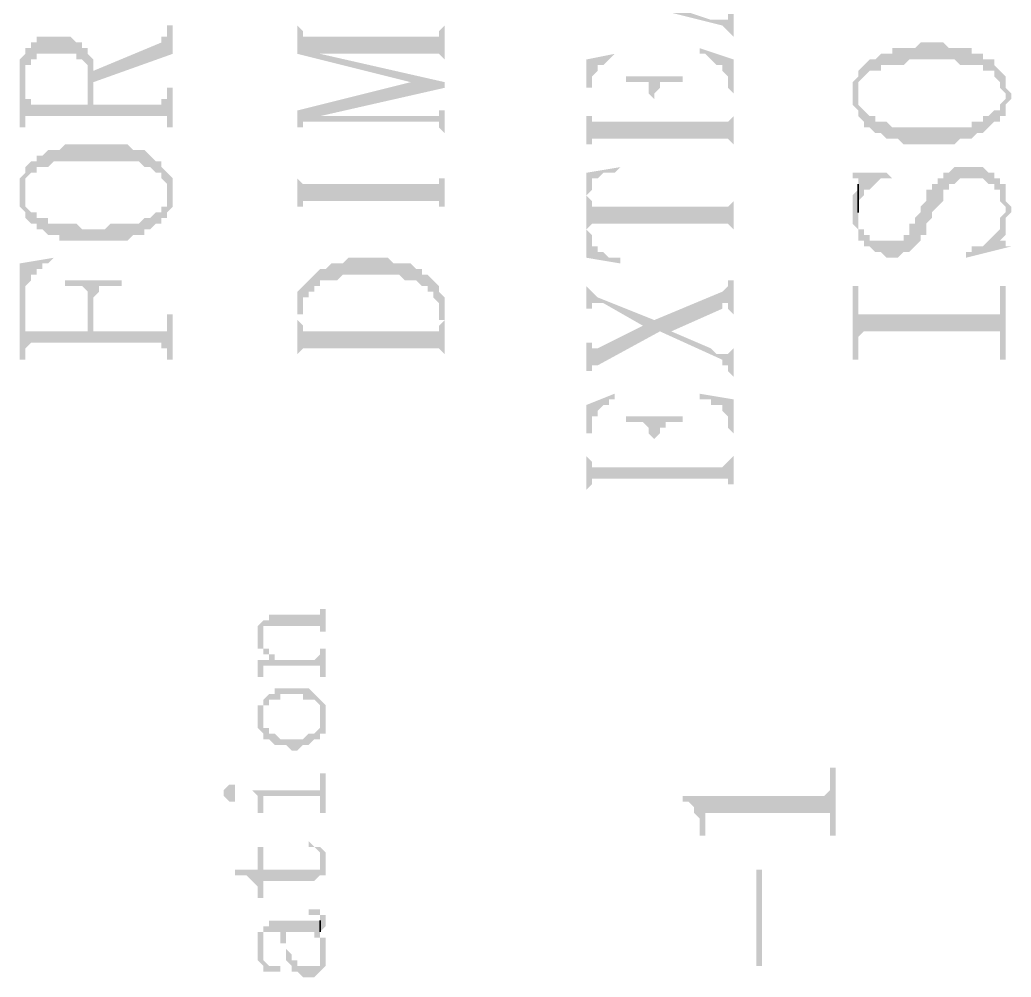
# Model space of a CAD drawing. Header units: millimetres. Extents: x 1336 to 2438, y 1230 to 1601.
# Drawn here: x 2027.78 to 2035.68, y 1504.51 to 1512.14 of the extents above; entities that cross this region are included whole.
import ezdxf

# ---------------------------------------------------------------- set-up
doc = ezdxf.new("R2010")
doc.units = ezdxf.units.MM

msp = doc.modelspace()

# ---------------------------------------------------------------- hatches: boundary and pattern name
at = {"transparency": 33554559}
for points in [[(2032.2901, 1512.3608), (2033.3733, 1512.09), (2033.4184, 1512.0449), (2033.4184, 1512.0449), (2033.4636, 1511.9997), (2033.4636, 1511.9546), (2033.4636, 1512.2254), (2033.4636, 1512.1803), (2033.4184, 1512.1803), (2033.4184, 1512.1351), (2033.283, 1512.1351), (2033.0122, 1512.2254), (2033.0122, 1512.5413), (2032.9671, 1512.2254), (2032.3804, 1512.3608), (2032.3804, 1512.3608)], [(2028.3636, 1511.7289), (2028.3636, 1511.6387), (2028.9955, 1511.8643), (2028.9955, 1512.09), (2028.9503, 1512.09), (2028.9503, 1512.0449), (2028.9503, 1511.9997), (2028.9052, 1511.9997), (2028.9052, 1511.9546)], [(2029.9884, 1512.09), (2029.9884, 1511.8643), (2030.891, 1511.6387), (2030.891, 1511.6387), (2031.1618, 1511.5935), (2031.1618, 1511.6387), (2030.1689, 1511.8643), (2030.1689, 1511.8643), (2030.0786, 1511.9997), (2030.0335, 1511.9997), (2030.0335, 1512.0449), (2029.9884, 1512.09)], [(2030.0786, 1511.9997), (2030.1689, 1511.8643), (2031.1167, 1511.8643), (2031.1618, 1511.8192), (2031.1618, 1511.7741), (2031.1618, 1512.09), (2031.1618, 1512.09), (2031.1167, 1512.0449), (2031.1167, 1511.9997), (2031.0716, 1511.9997)], [(2027.7769, 1511.6838), (2027.7769, 1511.2776), (2027.822, 1511.2776), (2027.822, 1511.6387), (2027.822, 1511.7741), (2027.8672, 1511.7741), (2027.8672, 1511.8192), (2027.9123, 1511.8192), (2027.9123, 1511.8643), (2028.2282, 1511.8643), (2028.2282, 1511.8192), (2028.2734, 1511.8192), (2028.3185, 1511.7741), (2028.3185, 1511.7289), (2028.3185, 1511.4581), (2028.3636, 1511.8192), (2028.3185, 1511.8643), (2028.3185, 1511.9095), (2028.2734, 1511.9095), (2028.2734, 1511.9546), (2028.2282, 1511.9546), (2028.1831, 1511.9997), (2027.9123, 1511.9997), (2027.9123, 1511.9546), (2027.8672, 1511.9546), (2027.8672, 1511.9095), (2027.822, 1511.9095), (2027.822, 1511.8643), (2027.822, 1511.8643), (2027.7769, 1511.8192), (2027.7769, 1511.7289), (2027.7769, 1511.7289)], [(2034.4565, 1511.6838), (2034.4565, 1511.5484), (2034.4565, 1511.5935), (2034.4565, 1511.6387), (2034.5016, 1511.6838), (2034.5016, 1511.6838), (2034.5467, 1511.7289), (2034.637, 1511.7289), (2034.637, 1511.7741), (2034.8175, 1511.7741), (2034.8627, 1511.8192), (2035.2237, 1511.8192), (2035.2688, 1511.7741), (2035.4494, 1511.7741), (2035.4494, 1511.7289), (2035.5396, 1511.7289), (2035.5396, 1511.6838), (2035.5848, 1511.6387), (2035.5848, 1511.5935), (2035.6299, 1511.5484), (2035.6299, 1511.6838), (2035.5848, 1511.7289), (2035.5848, 1511.7289), (2035.5396, 1511.7741), (2035.5396, 1511.8192), (2035.4494, 1511.8192), (2035.4494, 1511.8643), (2035.3591, 1511.8643), (2035.3591, 1511.9095), (2035.1786, 1511.9095), (2035.1334, 1511.9546), (2034.9529, 1511.9546), (2034.9078, 1511.9095), (2034.7273, 1511.9095), (2034.7273, 1511.8643), (2034.637, 1511.8643), (2034.5919, 1511.8192), (2034.5467, 1511.8192), (2034.5016, 1511.7741), (2034.5016, 1511.7741), (2034.4565, 1511.7289)], [(2032.2901, 1511.8192), (2032.2901, 1511.0971), (2032.2901, 1511.5935), (2032.3353, 1511.5935), (2032.3353, 1511.6387), (2032.3353, 1511.6838), (2032.3804, 1511.7289), (2032.3804, 1511.7741), (2032.4255, 1511.7741), (2032.4706, 1511.8192), (2032.4706, 1511.8192), (2032.5158, 1511.8643), (2032.5158, 1511.8643)], [(2033.1928, 1511.8643), (2033.2379, 1511.8643), (2033.283, 1511.8192), (2033.283, 1511.8192), (2033.3282, 1511.7741), (2033.3733, 1511.7741), (2033.3733, 1511.7289), (2033.3733, 1511.7289), (2033.4184, 1511.6838), (2033.4184, 1511.5935), (2033.4636, 1511.5484), (2033.4636, 1511.0971), (2033.4636, 1511.8192), (2033.1928, 1511.9095)], [(2027.822, 1511.3227), (2027.822, 1511.3679), (2028.9503, 1511.3679), (2028.9503, 1511.2776), (2028.9955, 1511.2776), (2028.9955, 1511.5935), (2028.9503, 1511.5935), (2028.9503, 1511.5484), (2028.9503, 1511.5033), (2028.9052, 1511.5033), (2028.9052, 1511.4581), (2028.3636, 1511.4581), (2028.3636, 1511.8192), (2028.3636, 1511.8192), (2028.3185, 1511.4581), (2027.8672, 1511.4581), (2027.8672, 1511.5033), (2027.822, 1511.5033), (2027.822, 1511.6387)], [(2029.9884, 1511.413), (2029.9884, 1511.2325), (2029.9884, 1511.2776), (2030.0335, 1511.2776), (2030.0335, 1511.3227), (2030.0786, 1511.3227), (2030.1689, 1511.3679), (2031.1618, 1511.5935), (2030.891, 1511.6387)], [(2032.606, 1511.6838), (2032.606, 1511.6387), (2032.7866, 1511.6387), (2032.7866, 1511.5484), (2032.8317, 1511.5033), (2032.8317, 1511.3227), (2032.8317, 1511.5484), (2032.8768, 1511.5935), (2032.8768, 1511.6387), (2033.0574, 1511.6387), (2033.0574, 1511.6838)], [(2034.4113, 1511.5484), (2034.4113, 1511.4581), (2034.4113, 1511.4581), (2034.4565, 1511.413), (2034.4565, 1511.3679), (2034.4565, 1511.3679), (2034.5016, 1511.3227), (2034.5016, 1511.2776), (2034.5467, 1511.2776), (2034.5919, 1511.2325), (2034.637, 1511.2325), (2034.6821, 1511.1874), (2034.7724, 1511.1874), (2034.8175, 1511.1422), (2035.2237, 1511.1422), (2035.2688, 1511.1874), (2035.3591, 1511.1874), (2035.4042, 1511.2325), (2035.4494, 1511.2325), (2035.4945, 1511.2776), (2035.4945, 1511.2776), (2035.5396, 1511.3227), (2035.5848, 1511.3227), (2035.5848, 1511.3679), (2035.6299, 1511.3679), (2035.6299, 1511.4581), (2035.6299, 1511.4581), (2035.675, 1511.5033), (2035.675, 1511.5484), (2035.675, 1511.5484), (2035.6299, 1511.5935), (2035.6299, 1511.6838), (2035.6299, 1511.5484), (2035.6299, 1511.5033), (2035.5848, 1511.4581), (2035.5848, 1511.413), (2035.5396, 1511.413), (2035.4945, 1511.3679), (2035.4494, 1511.3679), (2035.4494, 1511.3227), (2035.3591, 1511.3227), (2035.3591, 1511.2776), (2034.7273, 1511.2776), (2034.6821, 1511.3227), (2034.5919, 1511.3227), (2034.5919, 1511.3679), (2034.5467, 1511.3679), (2034.5016, 1511.413), (2034.5016, 1511.413), (2034.4565, 1511.4581), (2034.4565, 1511.6838), (2034.4565, 1511.6838), (2034.4113, 1511.6387), (2034.4113, 1511.5935), (2034.4113, 1511.5935)], [(2032.2901, 1511.1422), (2032.3353, 1511.1422), (2032.3353, 1511.1874), (2033.4184, 1511.1874), (2033.4636, 1511.1422), (2033.4636, 1511.3679), (2033.4636, 1511.3679), (2033.4184, 1511.3227), (2032.8317, 1511.3227), (2032.8317, 1511.5033), (2032.8317, 1511.3227), (2032.3353, 1511.3227), (2032.3353, 1511.3679), (2032.2901, 1511.3679), (2032.2901, 1511.5935)], [(2030.0786, 1511.3227), (2031.1167, 1511.3227), (2031.1167, 1511.2776), (2031.1167, 1511.2776), (2031.1618, 1511.2325), (2031.1618, 1511.4581), (2031.1618, 1511.413), (2031.1167, 1511.413), (2031.1167, 1511.3679), (2030.1689, 1511.3679)], [(2027.822, 1510.9166), (2027.822, 1510.736), (2027.822, 1510.7812), (2027.822, 1510.8714), (2027.822, 1510.8714), (2027.8672, 1510.9166), (2027.9123, 1510.9166), (2027.9123, 1510.9617), (2028.0026, 1510.9617), (2028.0477, 1511.0068), (2028.7247, 1511.0068), (2028.7698, 1510.9617), (2028.8149, 1510.9617), (2028.8601, 1510.9166), (2028.9052, 1510.9166), (2028.9052, 1510.8714), (2028.9503, 1510.8263), (2028.9503, 1510.736), (2028.9503, 1510.9166), (2028.9503, 1510.9166), (2028.9052, 1510.9617), (2028.9052, 1511.0068), (2028.8601, 1511.0068), (2028.8149, 1511.052), (2028.8149, 1511.052), (2028.7698, 1511.0971), (2028.6795, 1511.0971), (2028.6344, 1511.1422), (2028.138, 1511.1422), (2028.0928, 1511.0971), (2028.0026, 1511.0971), (2027.9574, 1511.052), (2027.9123, 1511.052), (2027.9123, 1511.0068), (2027.8672, 1511.0068), (2027.822, 1510.9617), (2027.822, 1510.9617)], [(2029.9884, 1511.052), (2029.9884, 1510.4652), (2029.9884, 1510.6458), (2030.0335, 1510.6458), (2030.0335, 1510.6909), (2031.1167, 1510.6909), (2031.1167, 1510.6458), (2031.1618, 1510.6458), (2031.1618, 1510.4652), (2031.1618, 1511.052), (2031.1618, 1510.8714), (2031.1167, 1510.8714), (2031.1167, 1510.8263), (2030.0335, 1510.8263), (2029.9884, 1510.8714)], [(2027.7769, 1510.736), (2027.7769, 1510.6458), (2027.7769, 1510.6458), (2027.822, 1510.6006), (2027.822, 1510.5555), (2027.822, 1510.5555), (2027.8672, 1510.5104), (2027.9123, 1510.5104), (2027.9123, 1510.4652), (2027.9574, 1510.4652), (2028.0026, 1510.4201), (2028.0928, 1510.4201), (2028.0928, 1510.375), (2028.6344, 1510.375), (2028.6795, 1510.4201), (2028.7698, 1510.4201), (2028.7698, 1510.4652), (2028.8149, 1510.4652), (2028.8601, 1510.5104), (2028.9052, 1510.5104), (2028.9052, 1510.5555), (2028.9503, 1510.5555), (2028.9503, 1510.6006), (2028.9955, 1510.6458), (2028.9955, 1510.736), (2028.9955, 1510.8714), (2028.9955, 1510.8714), (2028.9503, 1510.9166), (2028.9503, 1510.736), (2028.9503, 1510.6458), (2028.9052, 1510.6458), (2028.9052, 1510.6006), (2028.8601, 1510.6006), (2028.8149, 1510.5555), (2028.7698, 1510.5555), (2028.7247, 1510.5104), (2028.499, 1510.5104), (2028.4539, 1510.4652), (2028.2734, 1510.4652), (2028.2282, 1510.5104), (2028.0026, 1510.5104), (2028.0026, 1510.5555), (2027.9123, 1510.5555), (2027.9123, 1510.6006), (2027.8672, 1510.6006), (2027.822, 1510.6458), (2027.822, 1510.736), (2027.822, 1510.9166), (2027.7769, 1510.8714), (2027.7769, 1510.7812)], [(2032.2901, 1510.9166), (2032.2901, 1510.736), (2032.2901, 1510.736), (2032.3353, 1510.7812), (2032.3353, 1510.8263), (2032.3353, 1510.8714), (2032.3804, 1510.8714), (2032.4255, 1510.9166), (2032.5158, 1510.9166), (2032.5609, 1510.9617), (2032.5609, 1510.9617)], [(2032.2901, 1510.9166), (2032.2901, 1510.2396), (2032.5609, 1510.1944), (2032.5609, 1510.2396), (2032.4706, 1510.2396), (2032.4255, 1510.2847), (2032.3804, 1510.2847), (2032.3804, 1510.3298), (2032.3353, 1510.3298), (2032.3353, 1510.4201), (2032.2901, 1510.4652), (2032.2901, 1510.736)], [(2034.4113, 1510.6006), (2034.4113, 1510.5104), (2034.4113, 1510.5104), (2034.4565, 1510.4652), (2034.4565, 1510.375), (2034.5016, 1510.375), (2034.5016, 1510.3298), (2034.5467, 1510.3298), (2034.5919, 1510.2847), (2034.637, 1510.2847), (2034.6821, 1510.2396), (2034.7724, 1510.2396), (2034.8175, 1510.2847), (2034.8627, 1510.2847), (2034.9078, 1510.3298), (2034.9078, 1510.3298), (2034.9529, 1510.375), (2034.9529, 1510.4201), (2034.998, 1510.4201), (2034.998, 1510.5104), (2035.0432, 1510.5555), (2035.0432, 1510.6006), (2035.0883, 1510.6458), (2035.0883, 1510.6458), (2035.1334, 1510.6909), (2035.1334, 1510.7812), (2035.1786, 1510.7812), (2035.1786, 1510.8263), (2035.2237, 1510.8263), (2035.2688, 1510.8714), (2035.4494, 1510.8714), (2035.4945, 1510.8263), (2035.5396, 1510.8263), (2035.5396, 1510.7812), (2035.5848, 1510.7812), (2035.5848, 1510.6909), (2035.6299, 1510.6458), (2035.6299, 1510.4652), (2035.6299, 1510.5104), (2035.6299, 1510.5555), (2035.675, 1510.6006), (2035.675, 1510.6458), (2035.675, 1510.6458), (2035.6299, 1510.6909), (2035.6299, 1510.8263), (2035.5848, 1510.8263), (2035.5848, 1510.8714), (2035.5396, 1510.8714), (2035.5396, 1510.9166), (2035.4945, 1510.9166), (2035.4494, 1510.9617), (2035.2237, 1510.9617), (2035.1786, 1510.9166), (2035.1334, 1510.9166), (2035.1334, 1510.8714), (2035.0883, 1510.8714), (2035.0883, 1510.8263), (2035.0432, 1510.8263), (2035.0432, 1510.7812), (2034.998, 1510.7812), (2034.998, 1510.6909), (2034.9529, 1510.6458), (2034.9529, 1510.6006), (2034.9078, 1510.5555), (2034.9078, 1510.5104), (2034.8627, 1510.5104), (2034.8627, 1510.4201), (2034.8175, 1510.4201), (2034.8175, 1510.375), (2034.5467, 1510.375), (2034.5467, 1510.4201), (2034.5016, 1510.4201), (2034.5016, 1510.4652), (2034.4565, 1510.4652), (2034.4565, 1510.7812), (2034.4113, 1510.736), (2034.4113, 1510.6909), (2034.4113, 1510.6458)], [(2034.4113, 1510.9166), (2034.4113, 1510.8714), (2034.4565, 1510.8714), (2034.4565, 1510.6909), (2034.4565, 1510.6909), (2034.5016, 1510.736), (2034.5016, 1510.7812), (2034.5467, 1510.7812), (2034.5919, 1510.8263), (2034.5919, 1510.8263), (2034.637, 1510.8714), (2034.7273, 1510.8714), (2034.6821, 1510.9166)], [(2032.2901, 1510.736), (2032.2901, 1510.4652), (2032.3353, 1510.5104), (2033.4184, 1510.5104), (2033.4636, 1510.4652), (2033.4636, 1510.4201), (2033.4636, 1510.7812), (2033.4636, 1510.6909), (2033.4636, 1510.6909), (2033.4184, 1510.6458), (2032.3353, 1510.6458), (2032.3353, 1510.6909)], [(2035.5848, 1510.5555), (2035.5848, 1510.375), (2035.6299, 1510.4201), (2035.6299, 1510.6458), (2035.6299, 1510.6006)], [(2035.314, 1510.2847), (2035.314, 1510.2396), (2035.675, 1510.3298), (2035.6299, 1510.3298), (2035.6299, 1510.375), (2035.5848, 1510.375), (2035.5848, 1510.5555), (2035.5848, 1510.5104), (2035.5848, 1510.4652), (2035.5396, 1510.4201), (2035.5396, 1510.4201), (2035.4945, 1510.375), (2035.4945, 1510.375), (2035.4494, 1510.3298), (2035.3591, 1510.3298), (2035.3591, 1510.2847)], [(2027.7769, 1510.1944), (2027.7769, 1509.4272), (2027.822, 1509.4272), (2027.822, 1509.9237), (2027.822, 1509.9688), (2027.822, 1510.0139), (2027.8672, 1510.059), (2027.8672, 1510.1042), (2027.9123, 1510.1042), (2027.9123, 1510.1493), (2027.9574, 1510.1493), (2027.9574, 1510.1944), (2028.0026, 1510.1944), (2028.0477, 1510.2396), (2028.0477, 1510.2396)], [(2029.9884, 1509.7431), (2029.9884, 1509.4272), (2029.9884, 1509.7883), (2030.0335, 1509.7883), (2030.0335, 1509.9237), (2030.0786, 1509.9237), (2030.0786, 1509.9688), (2030.1238, 1509.9688), (2030.1238, 1510.0139), (2030.1689, 1510.0139), (2030.1689, 1510.059), (2030.3043, 1510.059), (2030.3494, 1510.1042), (2030.8008, 1510.1042), (2030.8459, 1510.059), (2030.9362, 1510.059), (2030.9813, 1510.0139), (2031.0264, 1510.0139), (2031.0264, 1509.9688), (2031.0716, 1509.9688), (2031.0716, 1509.9237), (2031.1167, 1509.8785), (2031.1167, 1509.7431), (2031.1618, 1509.7431), (2031.1618, 1509.4272), (2031.1618, 1509.7431), (2031.1618, 1509.9237), (2031.1618, 1509.9237), (2031.1167, 1509.9688), (2031.1167, 1510.0139), (2031.1167, 1510.0139), (2031.0716, 1510.059), (2031.0716, 1510.059), (2031.0264, 1510.1042), (2030.9813, 1510.1042), (2030.9813, 1510.1493), (2030.9362, 1510.1493), (2030.891, 1510.1944), (2030.7556, 1510.1944), (2030.7105, 1510.2396), (2030.3946, 1510.2396), (2030.3494, 1510.1944), (2030.2592, 1510.1944), (2030.214, 1510.1493), (2030.1689, 1510.1493), (2030.1238, 1510.1042), (2030.1238, 1510.1042), (2030.0786, 1510.059), (2030.0786, 1510.059), (2030.0335, 1510.0139), (2030.0335, 1510.0139), (2029.9884, 1509.9688), (2029.9884, 1509.8785), (2029.9884, 1509.7883)], [(2028.138, 1510.059), (2028.138, 1510.0139), (2028.2734, 1510.0139), (2028.3185, 1509.9688), (2028.3185, 1509.6529), (2028.3636, 1509.8785), (2028.3636, 1509.9237), (2028.3636, 1509.9237), (2028.4088, 1509.9688), (2028.4088, 1510.0139), (2028.5893, 1510.0139), (2028.5893, 1510.059)], [(2032.2901, 1509.6077), (2032.2901, 1509.2918), (2032.2901, 1509.3369), (2032.3353, 1509.3369), (2032.3353, 1509.3821), (2032.3804, 1509.3821), (2032.8768, 1509.6529), (2032.9671, 1509.6529), (2033.3733, 1509.8334), (2033.3733, 1509.8785), (2033.4184, 1509.8785), (2033.4184, 1509.8334), (2033.4636, 1509.7883), (2033.4636, 1510.1042), (2033.4636, 1510.059), (2033.4184, 1510.059), (2033.4184, 1510.0139), (2033.4184, 1510.0139), (2033.3733, 1509.9688), (2032.8317, 1509.7431), (2032.7414, 1509.698), (2032.3804, 1509.5175), (2032.3353, 1509.5175), (2032.3353, 1509.5626), (2032.2901, 1509.5626)], [(2032.2901, 1510.059), (2032.2901, 1509.7883), (2032.2901, 1509.8334), (2032.3353, 1509.8334), (2032.3353, 1509.8785), (2032.4255, 1509.8785), (2032.7414, 1509.698), (2032.8317, 1509.7431), (2032.3804, 1509.9237), (2032.3353, 1509.9688), (2032.3353, 1509.9688), (2032.2901, 1510.0139)], [(2034.4113, 1510.0139), (2034.4113, 1509.4272), (2034.4565, 1509.4272), (2034.4565, 1509.6077), (2034.4565, 1509.6077), (2034.5016, 1509.6529), (2035.5848, 1509.6529), (2035.5848, 1509.6077), (2035.5848, 1509.4272), (2035.6299, 1509.4272), (2035.6299, 1510.0139), (2035.5848, 1510.0139), (2035.5848, 1509.8334), (2035.5848, 1509.7883), (2034.4565, 1509.7883), (2034.4565, 1510.0139)], [(2027.822, 1509.4723), (2027.822, 1509.5175), (2027.822, 1509.5175), (2027.8672, 1509.5626), (2028.9052, 1509.5626), (2028.9052, 1509.5175), (2028.9503, 1509.5175), (2028.9503, 1509.4272), (2028.9955, 1509.4272), (2028.9955, 1509.7883), (2028.9503, 1509.7883), (2028.9503, 1509.698), (2028.9503, 1509.6529), (2028.3636, 1509.6529), (2028.3636, 1509.8785), (2028.3185, 1509.6529), (2027.822, 1509.6529), (2027.822, 1509.698), (2027.822, 1509.9237)], [(2029.9884, 1509.4723), (2029.9884, 1509.4723), (2030.0335, 1509.5175), (2031.1167, 1509.5175), (2031.1618, 1509.4723), (2031.1618, 1509.7431), (2031.1167, 1509.698), (2031.1167, 1509.6529), (2030.0335, 1509.6529), (2030.0335, 1509.698), (2030.0335, 1509.698), (2029.9884, 1509.7431)], [(2032.8768, 1509.6529), (2033.3733, 1509.4272), (2033.3733, 1509.3821), (2033.4184, 1509.3821), (2033.4184, 1509.3369), (2033.4636, 1509.2918), (2033.4636, 1509.5175), (2033.4636, 1509.5175), (2033.4184, 1509.4723), (2033.3282, 1509.4723), (2033.283, 1509.5175), (2032.9671, 1509.6529)], [(2032.2901, 1509.0661), (2032.2901, 1508.3892), (2032.2901, 1508.8405), (2032.3353, 1508.8405), (2032.3353, 1508.9759), (2032.3804, 1508.9759), (2032.3804, 1509.021), (2032.3804, 1509.021), (2032.4255, 1509.0661), (2032.4706, 1509.0661), (2032.4706, 1509.1113), (2032.5158, 1509.1113), (2032.5158, 1509.1564)], [(2033.1928, 1509.1564), (2033.1928, 1509.1113), (2033.283, 1509.1113), (2033.283, 1509.0661), (2033.3733, 1509.0661), (2033.3733, 1509.021), (2033.3733, 1509.021), (2033.4184, 1508.9759), (2033.4184, 1508.9307), (2033.4184, 1508.8856), (2033.4636, 1508.8405), (2033.4636, 1508.3892), (2033.4636, 1509.1113)], [(2032.606, 1508.9759), (2032.606, 1508.9307), (2032.7414, 1508.9307), (2032.7866, 1508.8856), (2032.7866, 1508.8405), (2032.8317, 1508.7953), (2032.8317, 1508.5697), (2032.8317, 1508.7953), (2032.8317, 1508.7953), (2032.8768, 1508.8405), (2032.8768, 1508.8856), (2032.922, 1508.8856), (2032.922, 1508.9307), (2033.0574, 1508.9307), (2033.0574, 1508.9759)], [(2032.2901, 1508.3892), (2032.3353, 1508.4343), (2032.3353, 1508.4794), (2033.4184, 1508.4794), (2033.4184, 1508.4343), (2033.4636, 1508.4343), (2033.4636, 1508.66), (2033.4636, 1508.66), (2033.4184, 1508.6148), (2033.4184, 1508.6148), (2033.3733, 1508.5697), (2032.8317, 1508.5697), (2032.8317, 1508.7953), (2032.8317, 1508.5697), (2032.3353, 1508.5697), (2032.3353, 1508.6148), (2032.3353, 1508.6148), (2032.2901, 1508.66), (2032.2901, 1508.8405)], [(2029.7176, 1507.3511), (2029.7176, 1507.2157), (2029.7176, 1507.2609), (2029.7176, 1507.306), (2030.1689, 1507.306), (2030.1689, 1507.2609), (2030.214, 1507.2609), (2030.214, 1507.4414), (2030.1689, 1507.4414), (2030.1689, 1507.3962), (2029.7627, 1507.3962), (2029.7627, 1507.3511)], [(2029.6725, 1507.2157), (2029.6725, 1507.1706), (2029.6725, 1507.1255), (2029.7176, 1507.1255), (2029.7176, 1507.0803), (2029.7627, 1507.0803), (2029.7627, 1507.0352), (2029.7627, 1507.0803), (2029.7627, 1507.1255), (2029.7176, 1507.1255), (2029.7176, 1507.1706), (2029.7176, 1507.2157), (2029.7176, 1507.3511), (2029.6725, 1507.306), (2029.6725, 1507.2609), (2029.6725, 1507.2609)], [(2029.6725, 1507.0352), (2029.6725, 1506.9901), (2029.6725, 1506.8998), (2029.7176, 1506.8998), (2029.7176, 1506.9901), (2030.1689, 1506.9901), (2030.1689, 1506.8998), (2030.214, 1506.8998), (2030.214, 1507.1255), (2030.1689, 1507.1255), (2030.1689, 1507.0803), (2030.1689, 1507.0803), (2030.1238, 1507.0352), (2029.8078, 1507.0352), (2029.8078, 1507.0803), (2029.7627, 1507.0803), (2029.7627, 1507.0352)], [(2029.7176, 1506.6741), (2029.7176, 1506.5839), (2029.7176, 1506.629), (2029.7176, 1506.6741), (2029.7627, 1506.6741), (2029.7627, 1506.7193), (2029.853, 1506.7193), (2029.853, 1506.7644), (2030.0335, 1506.7644), (2030.0335, 1506.7193), (2030.1238, 1506.7193), (2030.1689, 1506.6741), (2030.1689, 1506.629), (2030.1689, 1506.5839), (2030.1689, 1506.5839), (2030.214, 1506.4485), (2030.214, 1506.4936), (2030.214, 1506.5387), (2030.214, 1506.5839), (2030.214, 1506.629), (2030.214, 1506.6741), (2030.214, 1506.6741), (2030.1689, 1506.7193), (2030.1689, 1506.7193), (2030.1238, 1506.7644), (2030.1238, 1506.7644), (2030.0786, 1506.8095), (2029.8078, 1506.8095), (2029.8078, 1506.7644), (2029.7627, 1506.7644), (2029.7176, 1506.7193), (2029.7176, 1506.7193)], [(2029.6725, 1506.5839), (2029.6725, 1506.5387), (2029.6725, 1506.4936), (2029.6725, 1506.4936), (2029.7176, 1506.4485), (2029.7176, 1506.4033), (2029.7627, 1506.4033), (2029.8078, 1506.3582), (2029.8981, 1506.3582), (2029.9432, 1506.3131), (2029.9884, 1506.3131), (2030.0335, 1506.3582), (2030.0786, 1506.3582), (2030.1238, 1506.4033), (2030.1689, 1506.4033), (2030.1689, 1506.4485), (2030.214, 1506.4485), (2030.1689, 1506.5839), (2030.1689, 1506.5387), (2030.1689, 1506.4936), (2030.1689, 1506.4936), (2030.1238, 1506.4485), (2030.0786, 1506.4485), (2030.0335, 1506.4033), (2029.853, 1506.4033), (2029.8078, 1506.4485), (2029.7627, 1506.4485), (2029.7627, 1506.4936), (2029.7176, 1506.4936), (2029.7176, 1506.5387), (2029.7176, 1506.6741), (2029.6725, 1506.6741), (2029.6725, 1506.629)], [(2033.0574, 1505.952), (2033.0574, 1505.9069), (2033.1025, 1505.9069), (2033.1476, 1505.8618), (2033.1476, 1505.8166), (2033.1928, 1505.7715), (2033.1928, 1505.6361), (2033.2379, 1505.6361), (2033.2379, 1505.7715), (2033.2379, 1505.8166), (2034.2308, 1505.8166), (2034.2308, 1505.6361), (2034.2759, 1505.6361), (2034.2759, 1506.1777), (2034.2308, 1506.1777), (2034.2308, 1505.9972), (2034.2308, 1505.9972), (2034.1857, 1505.952), (2034.1405, 1505.952)], [(2029.6273, 1505.9972), (2029.6273, 1505.9972), (2029.6725, 1505.952), (2029.6725, 1505.9069), (2029.6725, 1505.8618), (2029.6725, 1505.8166), (2029.7176, 1505.8166), (2029.7176, 1505.9069), (2029.7176, 1505.952), (2030.1689, 1505.952), (2030.1689, 1505.9069), (2030.1689, 1505.8166), (2030.214, 1505.8166), (2030.214, 1506.1325), (2030.1689, 1506.1325), (2030.1689, 1506.0423), (2030.1689, 1505.9972), (2030.1238, 1505.9972)], [(2029.4017, 1505.9972), (2029.4017, 1505.952), (2029.4017, 1505.952), (2029.4468, 1505.9069), (2029.4919, 1505.9069), (2029.4919, 1505.952), (2029.4919, 1505.9972), (2029.4919, 1506.0423), (2029.4468, 1506.0423), (2029.4017, 1505.9972)], [(2029.4919, 1505.3653), (2029.4919, 1505.3202), (2029.5822, 1505.3202), (2029.6273, 1505.275), (2029.6273, 1505.275), (2029.6725, 1505.2299), (2029.6725, 1505.1848), (2029.6725, 1505.1396), (2029.7176, 1505.1396), (2029.7176, 1505.275), (2030.1238, 1505.275), (2030.1689, 1505.3202), (2030.214, 1505.3202), (2030.1689, 1505.4556), (2030.1689, 1505.3653), (2029.7176, 1505.3653), (2029.7176, 1505.5458), (2029.6725, 1505.5458), (2029.6725, 1505.3653)], [(2030.0786, 1505.5458), (2030.1238, 1505.5458), (2030.1689, 1505.5007), (2030.1689, 1505.4556), (2030.1689, 1505.4556), (2030.214, 1505.3202), (2030.214, 1505.3653), (2030.214, 1505.4104), (2030.214, 1505.4556), (2030.214, 1505.5007), (2030.214, 1505.5007), (2030.1689, 1505.5458), (2030.1238, 1505.5458), (2030.0786, 1505.591), (2030.0786, 1505.591)], [(2033.6892, 1504.5981), (2033.6892, 1505.3653), (2033.6441, 1505.3653), (2033.6441, 1504.5981)], [(2030.0786, 1505.0494), (2030.0786, 1505.0042), (2030.1689, 1505.0042), (2030.1689, 1504.8688), (2030.214, 1504.914), (2030.214, 1504.9591), (2030.214, 1505.0042), (2030.1689, 1505.0042), (2030.1689, 1505.0494), (2030.1238, 1505.0494)], [(2029.6725, 1504.7335), (2029.6725, 1504.6883), (2029.6725, 1504.6432), (2029.6725, 1504.6432), (2029.7176, 1504.5981), (2029.7176, 1504.7786), (2029.7176, 1504.8237), (2029.7176, 1504.8688), (2029.853, 1504.8688), (2029.853, 1504.7786), (2029.8981, 1504.7786), (2029.8981, 1504.6883), (2029.8981, 1504.8688), (2030.1238, 1504.8688), (2030.1238, 1504.8237), (2030.1689, 1504.8237), (2030.1689, 1504.7786), (2030.1689, 1504.7335), (2030.1689, 1504.6883), (2030.214, 1504.8237), (2030.1689, 1504.8237), (2030.1689, 1504.8688), (2030.1689, 1504.9591), (2029.7627, 1504.9591), (2029.7627, 1504.914), (2029.7176, 1504.914), (2029.7176, 1504.8688), (2029.6725, 1504.8688), (2029.6725, 1504.8237), (2029.6725, 1504.7786)], [(2029.8981, 1504.6883), (2029.8981, 1504.6432), (2029.8981, 1504.6432), (2029.9432, 1504.5981), (2029.9432, 1504.5529), (2029.9884, 1504.5529), (2030.0335, 1504.5078), (2030.1238, 1504.5078), (2030.1689, 1504.5529), (2030.1689, 1504.5529), (2030.214, 1504.5981), (2030.214, 1504.6432), (2030.214, 1504.6883), (2030.214, 1504.7335), (2030.214, 1504.7786), (2030.214, 1504.8237), (2030.1689, 1504.6883), (2030.1689, 1504.6432), (2030.1689, 1504.5981), (2029.9884, 1504.5981), (2029.9884, 1504.6432), (2029.9432, 1504.6432), (2029.9432, 1504.6883), (2029.9432, 1504.6883), (2029.8981, 1504.7335), (2029.8981, 1504.8237), (2029.8981, 1504.8688)], [(2029.7176, 1504.5981), (2029.7176, 1504.5529), (2029.853, 1504.5529), (2029.853, 1504.5981), (2029.7627, 1504.5981), (2029.7176, 1504.6432), (2029.7176, 1504.6883), (2029.7176, 1504.7335), (2029.7176, 1504.7335)]]:
    msp.add_hatch(color=256, dxfattribs=at).paths.add_polyline_path(points)

# ---------------------------------------------------------------- linework, layer by layer
for points in [[(2034.4565, 1510.7812), (2034.4565, 1510.6006), (2034.4565, 1510.8263), (2034.4565, 1510.8263)], [(2030.1689, 1504.9591), (2030.1689, 1504.8688), (2030.1689, 1504.9591)]]:
    msp.add_lwpolyline(points, close=True)

doc.saveas('drawing.dxf')
